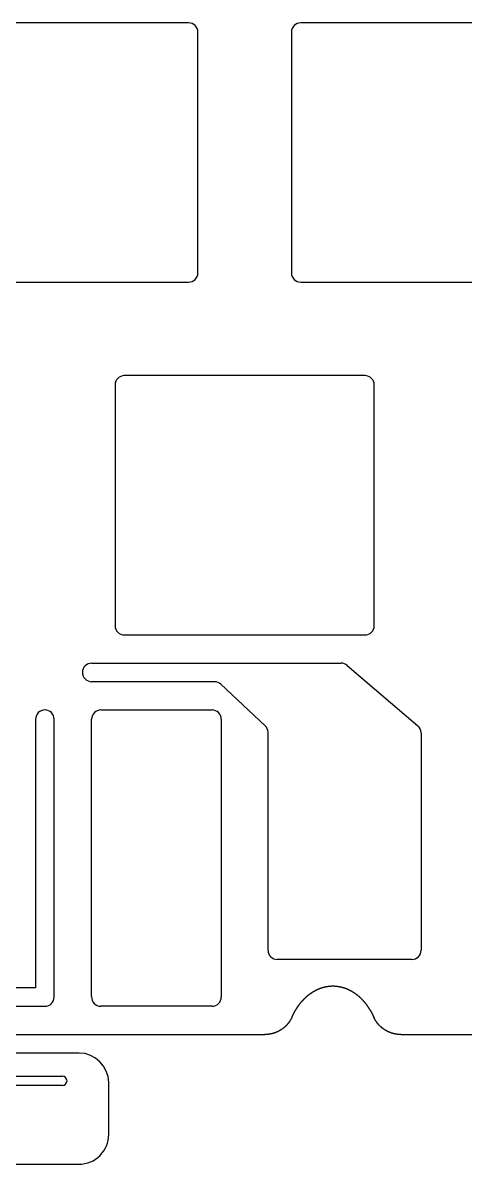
# Model space of a CAD drawing. Extents: x -1 to 285, y -102 to 8.
# Drawn here: x 192.3 to 216.2, y -101.7 to -40.1 of the extents above; entities that cross this region are included whole.
import ezdxf

# ---------------------------------------------------------------- set-up
doc = ezdxf.new("R2010")
doc.units = 0
doc.layers.add('BLACK', color=7, linetype='CONTINUOUS')

msp = doc.modelspace()

# ---------------------------------------------------------------- linework, layer by layer
at = {"layer": 'BLACK', "linetype": 'CONTINUOUS'}
for p, q in [((201.2375, -40.1), (188.2375, -40.1)), ((201.7375, -53.6), (201.7375, -40.6)), ((206.7875, -40.6), (206.7875, -53.6)), ((220.2875, -40.1), (207.2875, -40.1)), ((188.2375, -54.1), (201.2375, -54.1)), ((207.2875, -54.1), (220.2875, -54.1)), ((210.7625, -59.15), (197.7625, -59.15)), ((197.2625, -59.65), (197.2625, -72.65)), ((211.2625, -72.65), (211.2625, -59.65)), ((197.7625, -73.15), (210.7625, -73.15)), ((196, -74.675), (209.4719, -74.675)), ((209.798204, -74.796121), (213.612134, -78.050368)), ((202.6306, -75.675), (196, -75.675)), ((205.366726, -78.051813), (202.972328, -75.810011)), ((196.5, -77.2), (202.5, -77.2)), ((192.975, -77.7), (192.975, -92.2)), ((193.975, -92.7), (193.975, -77.7)), ((196, -92.6), (196, -77.7)), ((203, -77.7), (203, -92.7)), ((205.525, -90.175), (205.525, -78.416811)), ((213.7875, -78.436343), (213.7875, -90.175)), ((213.2875, -90.675), (206.025, -90.675)), ((192.975, -92.2), (183.475, -92.2)), ((207.920703, -92.438652), (207.926492, -92.434956)), ((207.926492, -92.434956), (207.93228, -92.431284)), ((207.93228, -92.431284), (207.938079, -92.427629)), ((207.938079, -92.427629), (207.943877, -92.423999)), ((207.943877, -92.423999), (207.949685, -92.420386)), ((207.949685, -92.420386), (207.955492, -92.416797)), ((207.955492, -92.416797), (207.961309, -92.413225)), ((207.961309, -92.413225), (207.967125, -92.409678)), ((207.967125, -92.409678), (207.972951, -92.406148)), ((207.972951, -92.406148), (207.978776, -92.402642)), ((207.978776, -92.402642), (207.984611, -92.399153)), ((207.984611, -92.399153), (207.990445, -92.395688)), ((207.990445, -92.395688), (207.996288, -92.392241)), ((207.996288, -92.392241), (208.00213, -92.388818)), ((208.00213, -92.388818), (208.007982, -92.385412)), ((208.007982, -92.385412), (208.013833, -92.382031)), ((208.013833, -92.382031), (208.019694, -92.378666)), ((208.019694, -92.378666), (208.025553, -92.375326)), ((208.025553, -92.375326), (208.031421, -92.372003)), ((208.031421, -92.372003), (208.037289, -92.368704)), ((208.037289, -92.368704), (208.043166, -92.365423)), ((208.043166, -92.365423), (208.049041, -92.362165)), ((208.049041, -92.362165), (208.054926, -92.358925)), ((208.054926, -92.358925), (208.060809, -92.355709)), ((208.060809, -92.355709), (208.066702, -92.35251)), ((208.066702, -92.35251), (208.072593, -92.349335)), ((208.072593, -92.349335), (208.078493, -92.346178)), ((208.078493, -92.346178), (208.084392, -92.343045)), ((208.084392, -92.343045), (208.0903, -92.339929)), ((208.0903, -92.339929), (208.096206, -92.336836)), ((208.096206, -92.336836), (208.102121, -92.333762)), ((208.102121, -92.333762), (208.108035, -92.330711)), ((208.108035, -92.330711), (208.113958, -92.327678)), ((208.113958, -92.327678), (208.119879, -92.324668)), ((208.119879, -92.324668), (208.125809, -92.321676)), ((208.125809, -92.321676), (208.131737, -92.318708)), ((208.131737, -92.318708), (208.137674, -92.315757)), ((208.137674, -92.315757), (208.143609, -92.31283)), ((208.143609, -92.31283), (208.149553, -92.309921)), ((208.149553, -92.309921), (208.155495, -92.307034)), ((208.155495, -92.307034), (208.161446, -92.304166)), ((208.161446, -92.304166), (208.167395, -92.301321)), ((208.167395, -92.301321), (208.173353, -92.298495)), ((208.173353, -92.298495), (208.179309, -92.295691)), ((208.179309, -92.295691), (208.185273, -92.292905)), ((208.185273, -92.292905), (208.191235, -92.290142)), ((208.191235, -92.290142), (208.197206, -92.287398)), ((208.197206, -92.287398), (208.203175, -92.284676)), ((208.203175, -92.284676), (208.209152, -92.281973)), ((208.209152, -92.281973), (208.215128, -92.279292)), ((208.215128, -92.279292), (208.221111, -92.27663)), ((208.221111, -92.27663), (208.227093, -92.27399)), ((208.227093, -92.27399), (208.233083, -92.271369)), ((208.233083, -92.271369), (208.239071, -92.26877)), ((208.239071, -92.26877), (208.245067, -92.26619)), ((208.245067, -92.26619), (208.251061, -92.263632)), ((208.251061, -92.263632), (208.257063, -92.261093)), ((208.257063, -92.261093), (208.263063, -92.258576)), ((208.263063, -92.258576), (208.269071, -92.256078)), ((208.269071, -92.256078), (208.275077, -92.253602)), ((208.275077, -92.253602), (208.281091, -92.251144)), ((208.281091, -92.251144), (208.287103, -92.248709)), ((208.287103, -92.248709), (208.293123, -92.246293)), ((208.293123, -92.246293), (208.299141, -92.243899)), ((208.299141, -92.243899), (208.305166, -92.241523)), ((208.305166, -92.241523), (208.31119, -92.239169)), ((208.31119, -92.239169), (208.317221, -92.236835)), ((208.317221, -92.236835), (208.32325, -92.234522)), ((208.32325, -92.234522), (208.329287, -92.232228)), ((208.329287, -92.232228), (208.335322, -92.229956)), ((208.335322, -92.229956), (208.341364, -92.227703)), ((208.341364, -92.227703), (208.347404, -92.225471)), ((208.347404, -92.225471), (208.353452, -92.223259)), ((208.353452, -92.223259), (208.359497, -92.221068)), ((208.359497, -92.221068), (208.36555, -92.218896)), ((208.36555, -92.218896), (208.371601, -92.216746)), ((208.371601, -92.216746), (208.37766, -92.214615)), ((208.37766, -92.214615), (208.383716, -92.212506)), ((208.383716, -92.212506), (208.38978, -92.210415)), ((208.38978, -92.210415), (208.395841, -92.208346)), ((208.395841, -92.208346), (208.40191, -92.206296)), ((208.40191, -92.206296), (208.407977, -92.204268)), ((208.407977, -92.204268), (208.414051, -92.202259)), ((208.414051, -92.202259), (208.420122, -92.200271)), ((208.420122, -92.200271), (208.426201, -92.198302)), ((208.426201, -92.198302), (208.432278, -92.196354)), ((208.432278, -92.196354), (208.438362, -92.194426)), ((208.438362, -92.194426), (208.444444, -92.192519)), ((208.444444, -92.192519), (208.450533, -92.190631)), ((208.450533, -92.190631), (208.456619, -92.188765)), ((208.456619, -92.188765), (208.462713, -92.186917)), ((208.462713, -92.186917), (208.468805, -92.185091)), ((208.468805, -92.185091), (208.474903, -92.183283)), ((208.474903, -92.183283), (208.481, -92.181498)), ((208.481, -92.181498), (208.487103, -92.179731)), ((208.487103, -92.179731), (208.493204, -92.177985)), ((208.493204, -92.177985), (208.499312, -92.176259)), ((208.499312, -92.176259), (208.505418, -92.174554)), ((208.505418, -92.174554), (208.511531, -92.172867)), ((208.511531, -92.172867), (208.517642, -92.171202)), ((208.517642, -92.171202), (208.523759, -92.169556)), ((208.523759, -92.169556), (208.529875, -92.167931)), ((208.529875, -92.167931), (208.535997, -92.166326)), ((208.535997, -92.166326), (208.542117, -92.164741)), ((208.542117, -92.164741), (208.548243, -92.163176)), ((208.548243, -92.163176), (208.554368, -92.161631)), ((208.554368, -92.161631), (208.560499, -92.160106)), ((208.560499, -92.160106), (208.571377, -92.15745)), ((208.571377, -92.15745), (208.5775, -92.155984)), ((208.5775, -92.155984), (208.583625, -92.154538)), ((208.583625, -92.154538), (208.589751, -92.153112)), ((208.589751, -92.153112), (208.59588, -92.151706)), ((208.59588, -92.151706), (208.602009, -92.15032)), ((208.602009, -92.15032), (208.608141, -92.148955)), ((208.608141, -92.148955), (208.614273, -92.147609)), ((208.614273, -92.147609), (208.620408, -92.146284)), ((208.620408, -92.146284), (208.626544, -92.144979)), ((208.626544, -92.144979), (208.632682, -92.143694)), ((208.632682, -92.143694), (208.63882, -92.142429)), ((208.63882, -92.142429), (208.644961, -92.141184)), ((208.644961, -92.141184), (208.651103, -92.13996)), ((208.651103, -92.13996), (208.657246, -92.138755)), ((208.657246, -92.138755), (208.66339, -92.137571)), ((208.66339, -92.137571), (208.669537, -92.136406)), ((208.669537, -92.136406), (208.675683, -92.135262)), ((208.675683, -92.135262), (208.681832, -92.134138)), ((208.681832, -92.134138), (208.687982, -92.133034)), ((208.687982, -92.133034), (208.694133, -92.13195)), ((208.694133, -92.13195), (208.700285, -92.130887)), ((208.700285, -92.130887), (208.706439, -92.129843)), ((208.706439, -92.129843), (208.712593, -92.128819)), ((208.712593, -92.128819), (208.718749, -92.127816)), ((208.718749, -92.127816), (208.724906, -92.126832)), ((208.724906, -92.126832), (208.731064, -92.125869)), ((208.731064, -92.125869), (208.737223, -92.124926)), ((208.737223, -92.124926), (208.743383, -92.124002)), ((208.743383, -92.124002), (208.749544, -92.123099)), ((208.749544, -92.123099), (208.755706, -92.122216)), ((208.755706, -92.122216), (208.761869, -92.121353)), ((208.761869, -92.121353), (208.768034, -92.12051)), ((208.768034, -92.12051), (208.774198, -92.119687)), ((208.774198, -92.119687), (208.780364, -92.118885)), ((208.780364, -92.118885), (208.786531, -92.118102)), ((208.786531, -92.118102), (208.792699, -92.117339)), ((208.792699, -92.117339), (208.798867, -92.116597)), ((208.798867, -92.116597), (208.805037, -92.115874)), ((208.805037, -92.115874), (208.811207, -92.115171)), ((208.811207, -92.115171), (208.817378, -92.114489)), ((208.817378, -92.114489), (208.823549, -92.113826)), ((208.823549, -92.113826), (208.829722, -92.113184)), ((208.829722, -92.113184), (208.835895, -92.112561)), ((208.835895, -92.112561), (208.842069, -92.111959)), ((208.842069, -92.111959), (208.848243, -92.111377)), ((208.848243, -92.111377), (208.854418, -92.110814)), ((208.854418, -92.110814), (208.860593, -92.110272)), ((208.860593, -92.110272), (208.86677, -92.10975)), ((208.86677, -92.10975), (208.872946, -92.109248)), ((208.872946, -92.109248), (208.879124, -92.108765)), ((208.879124, -92.108765), (208.885301, -92.108303)), ((208.885301, -92.108303), (208.89148, -92.107861)), ((208.89148, -92.107861), (208.897659, -92.107439)), ((208.897659, -92.107439), (208.903838, -92.107037)), ((208.903838, -92.107037), (208.910017, -92.106655)), ((208.910017, -92.106655), (208.916198, -92.106293)), ((208.916198, -92.106293), (208.922378, -92.105951)), ((208.922378, -92.105951), (208.928559, -92.105628)), ((208.928559, -92.105628), (208.93474, -92.105326)), ((208.93474, -92.105326), (208.940922, -92.105044)), ((208.940922, -92.105044), (208.947103, -92.104782)), ((208.947103, -92.104782), (208.953285, -92.10454)), ((208.953285, -92.10454), (208.959468, -92.104318)), ((208.959468, -92.104318), (208.96565, -92.104116)), ((208.96565, -92.104116), (208.971833, -92.103934)), ((208.971833, -92.103934), (208.978016, -92.103772)), ((208.978016, -92.103772), (208.984199, -92.10363)), ((208.984199, -92.10363), (208.990382, -92.103508)), ((208.990382, -92.103508), (208.996565, -92.103406)), ((208.996565, -92.103406), (209.002749, -92.103324)), ((209.002749, -92.103324), (209.008932, -92.103262)), ((209.008932, -92.103262), (209.015116, -92.10322)), ((209.015116, -92.10322), (209.021299, -92.103198)), ((209.021299, -92.103198), (209.027483, -92.103196)), ((209.027483, -92.103196), (209.033666, -92.103214)), ((209.033666, -92.103214), (209.03985, -92.103252)), ((209.03985, -92.103252), (209.046033, -92.10331)), ((209.046033, -92.10331), (209.052216, -92.103389)), ((209.052216, -92.103389), (209.058399, -92.103487)), ((209.058399, -92.103487), (209.064582, -92.103605)), ((209.064582, -92.103605), (209.070765, -92.103743)), ((209.070765, -92.103743), (209.076948, -92.103901)), ((209.076948, -92.103901), (209.08313, -92.104079)), ((209.08313, -92.104079), (209.089313, -92.104277)), ((209.089313, -92.104277), (209.095495, -92.104495)), ((209.095495, -92.104495), (209.101677, -92.104733)), ((209.101677, -92.104733), (209.107858, -92.104991)), ((209.107858, -92.104991), (209.11404, -92.105269)), ((209.11404, -92.105269), (209.120221, -92.105567)), ((209.120221, -92.105567), (209.126401, -92.105885)), ((209.126401, -92.105885), (209.132581, -92.106224)), ((209.132581, -92.106224), (209.138761, -92.106582)), ((209.138761, -92.106582), (209.144941, -92.10696)), ((209.144941, -92.10696), (209.15112, -92.107358)), ((209.15112, -92.107358), (209.157298, -92.107776)), ((209.157298, -92.107776), (209.163476, -92.108214)), ((209.163476, -92.108214), (209.169654, -92.108673)), ((209.169654, -92.108673), (209.175831, -92.109151)), ((209.175831, -92.109151), (209.182007, -92.109649)), ((209.182007, -92.109649), (209.188183, -92.110167)), ((209.188183, -92.110167), (209.194359, -92.110706)), ((209.194359, -92.110706), (209.200534, -92.111264)), ((209.200534, -92.111264), (209.206708, -92.111842)), ((209.206708, -92.111842), (209.212881, -92.112441)), ((209.212881, -92.112441), (209.219054, -92.113059)), ((209.219054, -92.113059), (209.225226, -92.113698)), ((209.225226, -92.113698), (209.231397, -92.114356)), ((209.231397, -92.114356), (209.237568, -92.115035)), ((209.237568, -92.115035), (209.243738, -92.115733)), ((209.243738, -92.115733), (209.249907, -92.116452)), ((209.249907, -92.116452), (209.256076, -92.11719)), ((209.256076, -92.11719), (209.262243, -92.117949)), ((209.262243, -92.117949), (209.26841, -92.118728)), ((209.26841, -92.118728), (209.274576, -92.119527)), ((209.274576, -92.119527), (209.280741, -92.120346)), ((209.280741, -92.120346), (209.286905, -92.121185)), ((209.286905, -92.121185), (209.293068, -92.122044)), ((209.293068, -92.122044), (209.29923, -92.122923)), ((209.29923, -92.122923), (209.305392, -92.123822)), ((209.305392, -92.123822), (209.311552, -92.124741)), ((209.311552, -92.124741), (209.317711, -92.12568)), ((209.317711, -92.12568), (209.323869, -92.12664)), ((209.323869, -92.12664), (209.332942, -92.12809)), ((209.332942, -92.12809), (209.345253, -92.130128)), ((209.345253, -92.130128), (209.357559, -92.132247)), ((209.357559, -92.132247), (209.369857, -92.134445)), ((209.369857, -92.134445), (209.382149, -92.136723)), ((209.382149, -92.136723), (209.394435, -92.139082)), ((209.394435, -92.139082), (209.406714, -92.14152)), ((209.406714, -92.14152), (209.418986, -92.144039)), ((209.418986, -92.144039), (209.431251, -92.146638)), ((209.431251, -92.146638), (209.443509, -92.149317)), ((209.443509, -92.149317), (209.455761, -92.152076)), ((209.455761, -92.152076), (209.468004, -92.154916)), ((209.468004, -92.154916), (209.480241, -92.157836)), ((209.480241, -92.157836), (209.49247, -92.160836)), ((209.49247, -92.160836), (209.504692, -92.163917)), ((209.504692, -92.163917), (209.516906, -92.167079)), ((209.516906, -92.167079), (209.529112, -92.170321)), ((209.529112, -92.170321), (209.54131, -92.173643)), ((209.54131, -92.173643), (209.5535, -92.177046)), ((209.5535, -92.177046), (209.565682, -92.18053)), ((209.565682, -92.18053), (209.577855, -92.184095)), ((209.577855, -92.184095), (209.59002, -92.18774)), ((209.59002, -92.18774), (209.602176, -92.191467)), ((209.602176, -92.191467), (209.614324, -92.195274)), ((209.614324, -92.195274), (209.626462, -92.199162)), ((209.626462, -92.199162), (209.638591, -92.203131)), ((209.638591, -92.203131), (209.650711, -92.207181)), ((209.650711, -92.207181), (209.662822, -92.211313)), ((209.662822, -92.211313), (209.674923, -92.215525)), ((209.674923, -92.215525), (209.687014, -92.219819)), ((209.687014, -92.219819), (209.699094, -92.224194)), ((209.699094, -92.224194), (209.711165, -92.22865)), ((209.711165, -92.22865), (209.723225, -92.233188)), ((209.723225, -92.233188), (209.735275, -92.237807)), ((209.735275, -92.237807), (209.747314, -92.242508)), ((209.747314, -92.242508), (209.759342, -92.24729)), ((209.759342, -92.24729), (209.771358, -92.252154)), ((209.771358, -92.252154), (209.783363, -92.257099)), ((209.783363, -92.257099), (209.795357, -92.262126)), ((209.795357, -92.262126), (209.807338, -92.267235)), ((209.807338, -92.267235), (209.819308, -92.272425)), ((209.819308, -92.272425), (209.831265, -92.277698)), ((209.831265, -92.277698), (209.843209, -92.283052)), ((209.843209, -92.283052), (209.855141, -92.288488)), ((209.855141, -92.288488), (209.867059, -92.294005)), ((209.867059, -92.294005), (209.878964, -92.299605)), ((209.878964, -92.299605), (209.890856, -92.305287)), ((209.890856, -92.305287), (209.902733, -92.311051)), ((209.902733, -92.311051), (209.914597, -92.316896)), ((209.914597, -92.316896), (209.926446, -92.322824)), ((209.926446, -92.322824), (209.938281, -92.328834)), ((209.938281, -92.328834), (209.9501, -92.334926)), ((209.9501, -92.334926), (209.961904, -92.3411)), ((209.961904, -92.3411), (209.973693, -92.347356)), ((209.973693, -92.347356), (209.985466, -92.353694)), ((209.985466, -92.353694), (209.997222, -92.360114)), ((209.997222, -92.360114), (210.008963, -92.366617)), ((210.008963, -92.366617), (210.020686, -92.373201)), ((210.020686, -92.373201), (210.032393, -92.379868)), ((210.032393, -92.379868), (210.044082, -92.386617)), ((210.044082, -92.386617), (210.051855, -92.391156)), ((210.051855, -92.391156), (210.063529, -92.39805)), ((210.063529, -92.39805), (210.075182, -92.405025)), ((210.075182, -92.405025), (210.086816, -92.412081)), ((210.086816, -92.412081), (210.098429, -92.419218)), ((210.098429, -92.419218), (210.110022, -92.426437)), ((210.110022, -92.426437), (210.121594, -92.433736)), ((210.121594, -92.433736), (210.133145, -92.441118)), ((195.998201, -92.675492), (196, -92.6)), ((207.254698, -93.05393), (207.259597, -93.047699)), ((207.259597, -93.047699), (207.264506, -93.041487)), ((207.264506, -93.041487), (207.269424, -93.035297)), ((207.269424, -93.035297), (207.274353, -93.029124)), ((207.274353, -93.029124), (207.279289, -93.022975)), ((207.279289, -93.022975), (207.284237, -93.016843)), ((207.284237, -93.016843), (207.289192, -93.010733)), ((207.289192, -93.010733), (207.294159, -93.004642)), ((207.294159, -93.004642), (207.299133, -92.998573)), ((207.299133, -92.998573), (207.304118, -92.992522)), ((207.304118, -92.992522), (207.309111, -92.986493)), ((207.309111, -92.986493), (207.314114, -92.980483)), ((207.314114, -92.980483), (207.319125, -92.974495)), ((207.319125, -92.974495), (207.324147, -92.968525)), ((207.324147, -92.968525), (207.329176, -92.962578)), ((207.329176, -92.962578), (207.334216, -92.956648)), ((207.334216, -92.956648), (207.339263, -92.950742)), ((207.339263, -92.950742), (207.344321, -92.944853)), ((207.344321, -92.944853), (207.349386, -92.938987)), ((207.349386, -92.938987), (207.354461, -92.933139)), ((207.354461, -92.933139), (207.359544, -92.927313)), ((207.359544, -92.927313), (207.364637, -92.921506)), ((207.364637, -92.921506), (207.369737, -92.915721)), ((207.369737, -92.915721), (207.374848, -92.909955)), ((207.374848, -92.909955), (207.379966, -92.904211)), ((207.379966, -92.904211), (207.385094, -92.898485)), ((207.385094, -92.898485), (207.390228, -92.892782)), ((207.390228, -92.892782), (207.395374, -92.887097)), ((207.395374, -92.887097), (207.400525, -92.881434)), ((207.400525, -92.881434), (207.405688, -92.87579)), ((207.405688, -92.87579), (207.410856, -92.870169)), ((207.410856, -92.870169), (207.416035, -92.864565)), ((207.416035, -92.864565), (207.42122, -92.858985)), ((207.42122, -92.858985), (207.426416, -92.853422)), ((207.426416, -92.853422), (207.431618, -92.847882)), ((207.431618, -92.847882), (207.43683, -92.842361)), ((207.43683, -92.842361), (207.442049, -92.836862)), ((207.442049, -92.836862), (207.447277, -92.831381)), ((207.447277, -92.831381), (207.452512, -92.825923)), ((207.452512, -92.825923), (207.457757, -92.820484)), ((207.457757, -92.820484), (207.463007, -92.815067)), ((207.463007, -92.815067), (207.468268, -92.809668)), ((207.468268, -92.809668), (207.473535, -92.804292)), ((207.473535, -92.804292), (207.478812, -92.798934)), ((207.478812, -92.798934), (207.484094, -92.793599)), ((207.484094, -92.793599), (207.489387, -92.788282)), ((207.489387, -92.788282), (207.494685, -92.782988)), ((207.494685, -92.782988), (207.499993, -92.777712)), ((207.499993, -92.777712), (207.505307, -92.772459)), ((207.505307, -92.772459), (207.51063, -92.767225)), ((207.51063, -92.767225), (207.515959, -92.762013)), ((207.515959, -92.762013), (207.521298, -92.756819)), ((207.521298, -92.756819), (207.526643, -92.751648)), ((207.526643, -92.751648), (207.531997, -92.746495)), ((207.531997, -92.746495), (207.537356, -92.741365)), ((207.537356, -92.741365), (207.542725, -92.736254)), ((207.542725, -92.736254), (207.548099, -92.731165)), ((207.548099, -92.731165), (207.553483, -92.726094)), ((207.553483, -92.726094), (207.558872, -92.721047)), ((207.558872, -92.721047), (207.564271, -92.716017)), ((207.564271, -92.716017), (207.569675, -92.71101)), ((207.569675, -92.71101), (207.575088, -92.706022)), ((207.575088, -92.706022), (207.580506, -92.701056)), ((207.580506, -92.701056), (207.585934, -92.696109)), ((207.585934, -92.696109), (207.591366, -92.691184)), ((207.591366, -92.691184), (207.596808, -92.686278)), ((207.596808, -92.686278), (207.602255, -92.681395)), ((207.602255, -92.681395), (207.607711, -92.67653)), ((207.607711, -92.67653), (207.613172, -92.671687)), ((207.613172, -92.671687), (207.618642, -92.666863)), ((207.618642, -92.666863), (207.624117, -92.662062)), ((207.624117, -92.662062), (207.6296, -92.657279)), ((207.6296, -92.657279), (207.635089, -92.652519)), ((207.635089, -92.652519), (207.640587, -92.647777)), ((207.640587, -92.647777), (207.646089, -92.643058)), ((207.646089, -92.643058), (207.6516, -92.638357)), ((207.6516, -92.638357), (207.657116, -92.633679)), ((207.657116, -92.633679), (207.662641, -92.629019)), ((207.662641, -92.629019), (207.66817, -92.624382)), ((207.66817, -92.624382), (207.673708, -92.619764)), ((207.673708, -92.619764), (207.67925, -92.615168)), ((207.67925, -92.615168), (207.684801, -92.610591)), ((207.684801, -92.610591), (207.690357, -92.606036)), ((207.690357, -92.606036), (207.695921, -92.601499)), ((207.695921, -92.601499), (207.701489, -92.596985)), ((207.701489, -92.596985), (207.707066, -92.59249)), ((207.707066, -92.59249), (207.712648, -92.588017)), ((207.712648, -92.588017), (207.718238, -92.583563)), ((207.718238, -92.583563), (207.723832, -92.579131)), ((207.723832, -92.579131), (207.729434, -92.574718)), ((207.729434, -92.574718), (207.735041, -92.570328)), ((207.735041, -92.570328), (207.740656, -92.565955)), ((207.740656, -92.565955), (207.746275, -92.561606)), ((207.746275, -92.561606), (207.751903, -92.557275)), ((207.751903, -92.557275), (207.757534, -92.552966)), ((207.757534, -92.552966), (207.763174, -92.548676)), ((207.763174, -92.548676), (207.768818, -92.544408)), ((207.768818, -92.544408), (207.77447, -92.540159)), ((207.77447, -92.540159), (207.780125, -92.535933)), ((207.780125, -92.535933), (207.785789, -92.531724)), ((207.785789, -92.531724), (207.791457, -92.527539)), ((207.791457, -92.527539), (207.797133, -92.523372)), ((207.797133, -92.523372), (207.800361, -92.521013)), ((207.800361, -92.521013), (207.806035, -92.516886)), ((207.806035, -92.516886), (207.81172, -92.512776)), ((207.81172, -92.512776), (207.817406, -92.50869)), ((207.817406, -92.50869), (207.823102, -92.504622)), ((207.823102, -92.504622), (207.828799, -92.500577)), ((207.828799, -92.500577), (207.834506, -92.49655)), ((207.834506, -92.49655), (207.840214, -92.492547)), ((207.840214, -92.492547), (207.845932, -92.488561)), ((207.845932, -92.488561), (207.851651, -92.484599)), ((207.851651, -92.484599), (207.857379, -92.480654)), ((207.857379, -92.480654), (207.863109, -92.476734)), ((207.863109, -92.476734), (207.868848, -92.472831)), ((207.868848, -92.472831), (207.874587, -92.468952)), ((207.874587, -92.468952), (207.880337, -92.46509)), ((207.880337, -92.46509), (207.886086, -92.461253)), ((207.886086, -92.461253), (207.891846, -92.457432)), ((207.891846, -92.457432), (207.897605, -92.453636)), ((207.897605, -92.453636), (207.903375, -92.449857)), ((207.903375, -92.449857), (207.909144, -92.446102)), ((207.909144, -92.446102), (207.914924, -92.442365)), ((207.914924, -92.442365), (207.920703, -92.438652)), ((210.133145, -92.441118), (210.144676, -92.44858)), ((210.144676, -92.44858), (210.156186, -92.456125)), ((210.156186, -92.456125), (210.167674, -92.463751)), ((210.167674, -92.463751), (210.179142, -92.471459)), ((210.179142, -92.471459), (210.190588, -92.479248)), ((210.190588, -92.479248), (210.202012, -92.48712)), ((210.202012, -92.48712), (210.213415, -92.495074)), ((210.213415, -92.495074), (210.224795, -92.50311)), ((210.224795, -92.50311), (210.236154, -92.511228)), ((210.236154, -92.511228), (210.24749, -92.519428)), ((210.24749, -92.519428), (210.258804, -92.527711)), ((210.258804, -92.527711), (210.270095, -92.536076)), ((210.270095, -92.536076), (210.281363, -92.544524)), ((210.281363, -92.544524), (210.292608, -92.553054)), ((210.292608, -92.553054), (210.30383, -92.561667)), ((210.30383, -92.561667), (210.315028, -92.570363)), ((210.315028, -92.570363), (210.326202, -92.579141)), ((210.326202, -92.579141), (210.337353, -92.588002)), ((210.337353, -92.588002), (210.348479, -92.596946)), ((210.348479, -92.596946), (210.359581, -92.605973)), ((210.359581, -92.605973), (210.370658, -92.615082)), ((210.370658, -92.615082), (210.38171, -92.624275)), ((210.38171, -92.624275), (210.392737, -92.63355)), ((210.392737, -92.63355), (210.403738, -92.642909)), ((210.403738, -92.642909), (210.414714, -92.65235)), ((210.414714, -92.65235), (210.425663, -92.661875)), ((210.425663, -92.661875), (210.436586, -92.671482)), ((210.436586, -92.671482), (210.447483, -92.681173)), ((210.447483, -92.681173), (210.458353, -92.690946)), ((210.458353, -92.690946), (210.469195, -92.700803)), ((210.469195, -92.700803), (210.48001, -92.710742)), ((210.48001, -92.710742), (210.490797, -92.720765)), ((210.490797, -92.720765), (210.501556, -92.73087)), ((210.501556, -92.73087), (210.512287, -92.741058)), ((210.512287, -92.741058), (210.522988, -92.751329)), ((210.522988, -92.751329), (210.533661, -92.761683)), ((210.533661, -92.761683), (210.544304, -92.77212)), ((210.544304, -92.77212), (210.554917, -92.782639)), ((210.554917, -92.782639), (210.5655, -92.793241)), ((210.5655, -92.793241), (210.576053, -92.803926)), ((210.576053, -92.803926), (210.586575, -92.814693)), ((210.586575, -92.814693), (210.597065, -92.825542)), ((210.597065, -92.825542), (210.607524, -92.836473)), ((210.607524, -92.836473), (210.61795, -92.847487)), ((210.61795, -92.847487), (210.628345, -92.858582)), ((210.628345, -92.858582), (210.638706, -92.86976)), ((210.638706, -92.86976), (210.649034, -92.881019)), ((210.649034, -92.881019), (210.659328, -92.892359)), ((210.659328, -92.892359), (210.669589, -92.903781)), ((210.669589, -92.903781), (210.679815, -92.915284)), ((210.679815, -92.915284), (210.690006, -92.926868)), ((210.690006, -92.926868), (210.700161, -92.938533)), ((210.700161, -92.938533), (210.710281, -92.950278)), ((210.710281, -92.950278), (210.720365, -92.962104)), ((210.720365, -92.962104), (210.730412, -92.97401)), ((210.730412, -92.97401), (210.740421, -92.985996)), ((210.740421, -92.985996), (210.747868, -92.994994)), ((210.747868, -92.994994), (210.757825, -93.007135)), ((210.757825, -93.007135), (210.767743, -93.019355)), ((210.767743, -93.019355), (210.777622, -93.031652)), ((210.777622, -93.031652), (210.787461, -93.044027)), ((210.787461, -93.044027), (210.797259, -93.056481)), ((183.475, -93.2), (193.475, -93.2)), ((202.5, -93.2), (196.4976, -93.2)), ((206.869824, -93.671873), (206.873698, -93.663999)), ((206.873698, -93.663999), (206.877588, -93.656139)), ((206.877588, -93.656139), (206.88149, -93.648301)), ((206.88149, -93.648301), (206.885407, -93.640476)), ((206.885407, -93.640476), (206.889336, -93.632671)), ((206.889336, -93.632671), (206.893281, -93.624881)), ((206.893281, -93.624881), (206.897237, -93.617112)), ((206.897237, -93.617112), (206.901209, -93.609356)), ((206.901209, -93.609356), (206.905192, -93.601622)), ((206.905192, -93.601622), (206.909191, -93.593902)), ((206.909191, -93.593902), (206.913201, -93.586203)), ((206.913201, -93.586203), (206.917226, -93.578518)), ((206.917226, -93.578518), (206.921263, -93.570855)), ((206.921263, -93.570855), (206.925315, -93.563205)), ((206.925315, -93.563205), (206.929378, -93.555577)), ((206.929378, -93.555577), (206.933457, -93.547963)), ((206.933457, -93.547963), (206.937547, -93.540371)), ((206.937547, -93.540371), (206.941651, -93.532792)), ((206.941651, -93.532792), (206.945767, -93.525236)), ((206.945767, -93.525236), (206.949898, -93.517693)), ((206.949898, -93.517693), (206.954039, -93.510173)), ((206.954039, -93.510173), (206.958196, -93.502666)), ((206.958196, -93.502666), (206.962364, -93.495182)), ((206.962364, -93.495182), (206.966546, -93.487712)), ((206.966546, -93.487712), (206.970739, -93.480263)), ((206.970739, -93.480263), (206.974947, -93.472829)), ((206.974947, -93.472829), (206.979165, -93.465418)), ((206.979165, -93.465418), (206.983399, -93.45802)), ((206.983399, -93.45802), (206.987642, -93.450645)), ((206.987642, -93.450645), (206.991901, -93.443284)), ((206.991901, -93.443284), (206.996169, -93.435945)), ((206.996169, -93.435945), (207.000453, -93.428621)), ((207.000453, -93.428621), (207.004746, -93.421319)), ((207.004746, -93.421319), (207.009055, -93.414032)), ((207.009055, -93.414032), (207.013373, -93.406767)), ((207.013373, -93.406767), (207.017706, -93.399516)), ((207.017706, -93.399516), (207.022049, -93.392288)), ((207.022049, -93.392288), (207.026406, -93.385075)), ((207.026406, -93.385075), (207.030773, -93.377884)), ((207.030773, -93.377884), (207.035155, -93.370708)), ((207.035155, -93.370708), (207.04043, -93.362119)), ((207.04043, -93.362119), (207.044842, -93.354978)), ((207.044842, -93.354978), (207.049266, -93.347854)), ((207.049266, -93.347854), (207.053701, -93.340752)), ((207.053701, -93.340752), (207.058149, -93.333667)), ((207.058149, -93.333667), (207.062606, -93.326603)), ((207.062606, -93.326603), (207.067077, -93.319557)), ((207.067077, -93.319557), (207.071557, -93.312533)), ((207.071557, -93.312533), (207.07605, -93.305526)), ((207.07605, -93.305526), (207.080553, -93.29854)), ((207.080553, -93.29854), (207.085068, -93.291572)), ((207.085068, -93.291572), (207.089593, -93.284626)), ((207.089593, -93.284626), (207.094131, -93.277697)), ((207.094131, -93.277697), (207.098678, -93.27079)), ((207.098678, -93.27079), (207.103238, -93.2639)), ((207.103238, -93.2639), (207.107808, -93.257032)), ((207.107808, -93.257032), (207.112389, -93.250182)), ((207.112389, -93.250182), (207.11698, -93.243354)), ((207.11698, -93.243354), (207.121584, -93.236543)), ((207.121584, -93.236543), (207.126197, -93.229753)), ((207.126197, -93.229753), (207.130822, -93.222982)), ((207.130822, -93.222982), (207.135456, -93.216232)), ((207.135456, -93.216232), (207.140103, -93.2095)), ((207.140103, -93.2095), (207.144758, -93.20279)), ((207.144758, -93.20279), (207.149426, -93.196098)), ((207.149426, -93.196098), (207.154103, -93.189427)), ((207.154103, -93.189427), (207.158792, -93.182774)), ((207.158792, -93.182774), (207.16349, -93.176144)), ((207.16349, -93.176144), (207.168199, -93.169531)), ((207.168199, -93.169531), (207.172918, -93.16294)), ((207.172918, -93.16294), (207.177649, -93.156366)), ((207.177649, -93.156366), (207.182388, -93.149815)), ((207.182388, -93.149815), (207.187139, -93.143282)), ((207.187139, -93.143282), (207.191899, -93.13677)), ((207.191899, -93.13677), (207.19667, -93.130277)), ((207.19667, -93.130277), (207.20145, -93.123806)), ((207.20145, -93.123806), (207.206242, -93.117352)), ((207.206242, -93.117352), (207.211042, -93.110921)), ((207.211042, -93.110921), (207.215854, -93.104507)), ((207.215854, -93.104507), (207.220674, -93.098116)), ((207.220674, -93.098116), (207.225506, -93.091742)), ((207.225506, -93.091742), (207.230346, -93.085391)), ((207.230346, -93.085391), (207.235198, -93.079058)), ((207.235198, -93.079058), (207.240057, -93.072747)), ((207.240057, -93.072747), (207.244928, -93.066454)), ((207.244928, -93.066454), (207.249808, -93.060183)), ((207.249808, -93.060183), (207.254698, -93.05393)), ((210.797259, -93.056481), (210.807017, -93.069012)), ((210.807017, -93.069012), (210.816735, -93.081621)), ((210.816735, -93.081621), (210.826411, -93.094308)), ((210.826411, -93.094308), (210.836047, -93.107073)), ((210.836047, -93.107073), (210.845641, -93.119916)), ((210.845641, -93.119916), (210.855193, -93.132836)), ((210.855193, -93.132836), (210.864704, -93.145834)), ((210.864704, -93.145834), (210.874172, -93.15891)), ((210.874172, -93.15891), (210.883598, -93.172063)), ((210.883598, -93.172063), (210.89298, -93.185294)), ((210.89298, -93.185294), (210.90232, -93.198602)), ((210.90232, -93.198602), (210.911616, -93.211987)), ((210.911616, -93.211987), (210.920869, -93.225449)), ((210.920869, -93.225449), (210.930077, -93.238989)), ((210.930077, -93.238989), (210.939241, -93.252605)), ((210.939241, -93.252605), (210.948361, -93.266298)), ((210.948361, -93.266298), (210.957435, -93.280067)), ((210.957435, -93.280067), (210.966465, -93.293913)), ((210.966465, -93.293913), (210.975448, -93.307836)), ((210.975448, -93.307836), (210.984386, -93.321834)), ((210.984386, -93.321834), (210.993277, -93.335909)), ((210.993277, -93.335909), (211.002122, -93.350059)), ((211.002122, -93.350059), (211.010919, -93.364285)), ((211.010919, -93.364285), (211.01967, -93.378586)), ((211.01967, -93.378586), (211.028372, -93.392963)), ((211.028372, -93.392963), (211.037027, -93.407415)), ((211.037027, -93.407415), (211.045633, -93.421941)), ((211.045633, -93.421941), (211.054191, -93.436542)), ((211.054191, -93.436542), (211.062699, -93.451216)), ((211.062699, -93.451216), (211.071158, -93.465965)), ((211.071158, -93.465965), (211.079567, -93.480788)), ((211.079567, -93.480788), (211.087926, -93.495684)), ((211.087926, -93.495684), (211.096234, -93.510653)), ((211.096234, -93.510653), (211.104491, -93.525695)), ((211.104491, -93.525695), (211.112697, -93.54081)), ((211.112697, -93.54081), (211.120851, -93.555996)), ((211.120851, -93.555996), (211.128953, -93.571255)), ((211.128953, -93.571255), (211.137002, -93.586584)), ((211.137002, -93.586584), (211.144999, -93.601985)), ((211.144999, -93.601985), (211.152942, -93.617457)), ((211.152942, -93.617457), (211.160831, -93.632999)), ((211.160831, -93.632999), (211.168666, -93.64861)), ((211.168666, -93.64861), (211.176447, -93.664292)), ((211.176447, -93.664292), (211.184173, -93.680042)), ((206.462429, -94.283664), (206.458324, -94.287558)), ((206.466519, -94.279755), (206.462429, -94.283664)), ((206.470595, -94.275831), (206.466519, -94.279755)), ((206.474657, -94.271894), (206.470595, -94.275831)), ((206.478706, -94.267941), (206.474657, -94.271894)), ((206.48274, -94.263975), (206.478706, -94.267941)), ((206.486761, -94.259994), (206.48274, -94.263975)), ((206.490767, -94.256), (206.486761, -94.259994)), ((206.494759, -94.251991), (206.490767, -94.256)), ((206.498737, -94.247968), (206.494759, -94.251991)), ((206.502701, -94.243931), (206.498737, -94.247968)), ((206.50665, -94.23988), (206.502701, -94.243931)), ((206.510585, -94.235815), (206.50665, -94.23988)), ((206.514505, -94.231736), (206.510585, -94.235815)), ((206.518412, -94.227644), (206.514505, -94.231736)), ((206.522303, -94.223537), (206.518412, -94.227644)), ((206.52618, -94.219417), (206.522303, -94.223537)), ((206.530042, -94.215284), (206.52618, -94.219417)), ((206.53389, -94.211136), (206.530042, -94.215284)), ((206.537723, -94.206975), (206.53389, -94.211136)), ((206.541542, -94.202801), (206.537723, -94.206975)), ((206.545345, -94.198613), (206.541542, -94.202801)), ((206.549134, -94.194411), (206.545345, -94.198613)), ((206.552907, -94.190197), (206.549134, -94.194411)), ((206.556667, -94.185969), (206.552907, -94.190197)), ((206.56041, -94.181727), (206.556667, -94.185969)), ((206.564139, -94.177473), (206.56041, -94.181727)), ((206.567853, -94.173205), (206.564139, -94.177473)), ((206.571552, -94.168924), (206.567853, -94.173205)), ((206.575235, -94.164631), (206.571552, -94.168924)), ((206.578904, -94.160324), (206.575235, -94.164631)), ((206.582557, -94.156004), (206.578904, -94.160324)), ((206.586194, -94.151671), (206.582557, -94.156004)), ((206.589817, -94.147326), (206.586194, -94.151671)), ((206.593424, -94.142968), (206.589817, -94.147326)), ((206.597015, -94.138597), (206.593424, -94.142968)), ((206.600591, -94.134213), (206.597015, -94.138597)), ((206.604152, -94.129817), (206.600591, -94.134213)), ((206.607697, -94.125408), (206.604152, -94.129817)), ((206.611226, -94.120987), (206.607697, -94.125408)), ((206.61474, -94.116553), (206.611226, -94.120987)), ((206.618238, -94.112107), (206.61474, -94.116553)), ((206.62172, -94.107649), (206.618238, -94.112107)), ((206.625187, -94.103178), (206.62172, -94.107649)), ((206.628638, -94.098695), (206.625187, -94.103178)), ((206.632072, -94.0942), (206.628638, -94.098695)), ((206.635491, -94.089693), (206.632072, -94.0942)), ((206.638894, -94.085173), (206.635491, -94.089693)), ((206.642281, -94.080642), (206.638894, -94.085173)), ((206.645652, -94.076099), (206.642281, -94.080642)), ((206.649007, -94.071544), (206.645652, -94.076099)), ((206.652345, -94.066977), (206.649007, -94.071544)), ((206.655668, -94.062398), (206.652345, -94.066977)), ((206.658974, -94.057808), (206.655668, -94.062398)), ((206.665537, -94.048593), (206.658974, -94.057808)), ((206.672036, -94.039331), (206.665537, -94.048593)), ((206.678468, -94.030024), (206.672036, -94.039331)), ((206.684835, -94.020671), (206.678468, -94.030024)), ((206.691135, -94.011274), (206.684835, -94.020671)), ((206.697368, -94.001832), (206.691135, -94.011274)), ((206.703535, -93.992347), (206.697368, -94.001832)), ((206.709634, -93.982819), (206.703535, -93.992347)), ((206.715666, -93.973248), (206.709634, -93.982819)), ((206.72163, -93.963634), (206.715666, -93.973248)), ((206.727525, -93.953979), (206.72163, -93.963634)), ((206.733352, -93.944282), (206.727525, -93.953979)), ((206.739111, -93.934544), (206.733352, -93.944282)), ((206.7448, -93.924766), (206.739111, -93.934544)), ((206.75042, -93.914949), (206.7448, -93.924766)), ((206.75597, -93.905091), (206.75042, -93.914949)), ((206.761451, -93.895195), (206.75597, -93.905091)), ((206.766861, -93.885261), (206.761451, -93.895195)), ((206.772201, -93.875288), (206.766861, -93.885261)), ((206.77747, -93.865279), (206.772201, -93.875288)), ((206.782668, -93.855232), (206.77747, -93.865279)), ((206.787796, -93.845149), (206.782668, -93.855232)), ((206.792851, -93.83503), (206.787796, -93.845149)), ((206.797835, -93.824875), (206.792851, -93.83503)), ((206.802747, -93.814685), (206.797835, -93.824875)), ((206.807587, -93.804461), (206.802747, -93.814685)), ((206.812354, -93.794203), (206.807587, -93.804461)), ((206.817049, -93.783912), (206.812354, -93.794203)), ((206.817049, -93.783912), (206.820725, -93.775802)), ((206.820725, -93.775802), (206.824417, -93.767705)), ((206.824417, -93.767705), (206.828122, -93.759628)), ((206.828122, -93.759628), (206.831843, -93.751564)), ((206.831843, -93.751564), (206.835577, -93.74352)), ((206.835577, -93.74352), (206.839327, -93.73549)), ((206.839327, -93.73549), (206.843089, -93.72748)), ((206.843089, -93.72748), (206.846867, -93.719484)), ((206.846867, -93.719484), (206.850657, -93.711508)), ((206.850657, -93.711508), (206.854463, -93.703545)), ((206.854463, -93.703545), (206.858282, -93.695603)), ((206.858282, -93.695603), (206.862116, -93.687675)), ((206.862116, -93.687675), (206.865962, -93.679767)), ((206.865962, -93.679767), (206.869824, -93.671873)), ((211.184173, -93.680042), (211.191843, -93.69586)), ((211.191843, -93.69586), (211.199458, -93.711747)), ((211.199458, -93.711747), (211.207016, -93.727702)), ((211.207016, -93.727702), (211.214517, -93.743723)), ((211.214517, -93.743723), (211.221962, -93.759811)), ((211.221962, -93.759811), (211.229349, -93.775965)), ((211.229349, -93.775965), (211.232951, -93.783912)), ((211.237524, -93.793938), (211.232951, -93.783912)), ((211.239898, -93.799074), (211.237524, -93.793938)), ((211.242291, -93.8042), (211.239898, -93.799074)), ((211.244702, -93.809319), (211.242291, -93.8042)), ((211.24713, -93.814428), (211.244702, -93.809319)), ((211.249577, -93.819529), (211.24713, -93.814428)), ((211.252042, -93.824621), (211.249577, -93.819529)), ((211.254525, -93.829705), (211.252042, -93.824621)), ((211.257025, -93.83478), (211.254525, -93.829705)), ((211.259544, -93.839846), (211.257025, -93.83478)), ((211.26208, -93.844903), (211.259544, -93.839846)), ((211.264635, -93.849951), (211.26208, -93.844903)), ((211.267207, -93.854989), (211.264635, -93.849951)), ((211.269797, -93.860019), (211.267207, -93.854989)), ((211.272405, -93.865039), (211.269797, -93.860019)), ((211.275031, -93.870051), (211.272405, -93.865039)), ((211.277674, -93.875052), (211.275031, -93.870051)), ((211.280335, -93.880045), (211.277674, -93.875052)), ((211.283013, -93.885028), (211.280335, -93.880045)), ((211.285709, -93.890002), (211.283013, -93.885028)), ((211.288423, -93.894965), (211.285709, -93.890002)), ((211.291154, -93.89992), (211.288423, -93.894965)), ((211.293903, -93.904864), (211.291154, -93.89992)), ((211.296669, -93.909799), (211.293903, -93.904864)), ((211.299453, -93.914724), (211.296669, -93.909799)), ((211.302254, -93.91964), (211.299453, -93.914724)), ((211.305072, -93.924545), (211.302254, -93.91964)), ((211.307908, -93.92944), (211.305072, -93.924545)), ((211.310761, -93.934325), (211.307908, -93.92944)), ((211.313631, -93.9392), (211.310761, -93.934325)), ((211.316518, -93.944065), (211.313631, -93.9392)), ((211.319423, -93.94892), (211.316518, -93.944065)), ((211.322345, -93.953764), (211.319423, -93.94892)), ((211.325284, -93.958598), (211.322345, -93.953764)), ((211.328239, -93.963421), (211.325284, -93.958598)), ((211.331212, -93.968234), (211.328239, -93.963421)), ((211.334202, -93.973037), (211.331212, -93.968234)), ((211.337209, -93.977829), (211.334202, -93.973037)), ((211.340233, -93.98261), (211.337209, -93.977829)), ((211.343274, -93.98738), (211.340233, -93.98261)), ((211.346331, -93.99214), (211.343274, -93.98738)), ((211.349406, -93.996889), (211.346331, -93.99214)), ((211.352497, -94.001627), (211.349406, -93.996889)), ((211.355605, -94.006354), (211.352497, -94.001627)), ((211.358729, -94.01107), (211.355605, -94.006354)), ((211.36187, -94.015775), (211.358729, -94.01107)), ((211.365028, -94.020468), (211.36187, -94.015775)), ((211.368202, -94.025151), (211.365028, -94.020468)), ((211.371393, -94.029822), (211.368202, -94.025151)), ((211.374601, -94.034482), (211.371393, -94.029822)), ((211.377824, -94.03913), (211.374601, -94.034482)), ((211.384321, -94.048393), (211.377824, -94.03913)), ((211.390883, -94.057609), (211.384321, -94.048393)), ((211.39751, -94.066779), (211.390883, -94.057609)), ((211.404202, -94.075902), (211.39751, -94.066779)), ((211.410958, -94.084977), (211.404202, -94.075902)), ((211.417778, -94.094003), (211.410958, -94.084977)), ((211.424661, -94.102982), (211.417778, -94.094003)), ((211.431608, -94.111911), (211.424661, -94.102982)), ((211.438617, -94.120791), (211.431608, -94.111911)), ((211.44569, -94.129621), (211.438617, -94.120791)), ((211.452824, -94.138401), (211.44569, -94.129621)), ((211.46002, -94.14713), (211.452824, -94.138401)), ((211.467278, -94.155808), (211.46002, -94.14713)), ((211.474596, -94.164434), (211.467278, -94.155808)), ((211.481976, -94.173008), (211.474596, -94.164434)), ((211.489416, -94.18153), (211.481976, -94.173008)), ((211.496916, -94.189999), (211.489416, -94.18153)), ((211.504475, -94.198414), (211.496916, -94.189999)), ((211.512094, -94.206776), (211.504475, -94.198414)), ((211.519771, -94.215083), (211.512094, -94.206776)), ((211.527507, -94.223337), (211.519771, -94.215083)), ((211.535302, -94.231535), (211.527507, -94.223337)), ((211.543154, -94.239678), (211.535302, -94.231535)), ((211.551063, -94.247765), (211.543154, -94.239678)), ((211.559029, -94.255796), (211.551063, -94.247765)), ((211.567052, -94.26377), (211.559029, -94.255796)), ((211.567633, -94.264343), (211.567052, -94.26377)), ((211.571669, -94.268308), (211.567633, -94.264343)), ((211.575718, -94.272259), (211.571669, -94.268308)), ((211.579782, -94.276195), (211.575718, -94.272259)), ((211.58386, -94.280117), (211.579782, -94.276195)), ((211.587951, -94.284025), (211.58386, -94.280117)), ((211.592056, -94.287918), (211.587951, -94.284025)), ((176.4201, -94.725), (205.359025, -94.725)), ((205.370044, -94.724962), (205.359025, -94.725)), ((205.375702, -94.724913), (205.370044, -94.724962)), ((205.381359, -94.724844), (205.375702, -94.724913)), ((205.387016, -94.724755), (205.381359, -94.724844)), ((205.392672, -94.724646), (205.387016, -94.724755)), ((205.398329, -94.724517), (205.392672, -94.724646)), ((205.403984, -94.724368), (205.398329, -94.724517)), ((205.409639, -94.724199), (205.403984, -94.724368)), ((205.415293, -94.72401), (205.409639, -94.724199)), ((205.420947, -94.723801), (205.415293, -94.72401)), ((205.4266, -94.723572), (205.420947, -94.723801)), ((205.432252, -94.723323), (205.4266, -94.723572)), ((205.437903, -94.723055), (205.432252, -94.723323)), ((205.443553, -94.722766), (205.437903, -94.723055)), ((205.449202, -94.722457), (205.443553, -94.722766)), ((205.45485, -94.722128), (205.449202, -94.722457)), ((205.460496, -94.721779), (205.45485, -94.722128)), ((205.466141, -94.72141), (205.460496, -94.721779)), ((205.471785, -94.721022), (205.466141, -94.72141)), ((205.477428, -94.720613), (205.471785, -94.721022)), ((205.483069, -94.720184), (205.477428, -94.720613)), ((205.488708, -94.719736), (205.483069, -94.720184)), ((205.494346, -94.719267), (205.488708, -94.719736)), ((205.499982, -94.718779), (205.494346, -94.719267)), ((205.505617, -94.71827), (205.499982, -94.718779)), ((205.511249, -94.717742), (205.505617, -94.71827)), ((205.51688, -94.717194), (205.511249, -94.717742)), ((205.522509, -94.716626), (205.51688, -94.717194)), ((205.528135, -94.716038), (205.522509, -94.716626)), ((205.53376, -94.71543), (205.528135, -94.716038)), ((205.539382, -94.714802), (205.53376, -94.71543)), ((205.545002, -94.714154), (205.539382, -94.714802)), ((205.55062, -94.713487), (205.545002, -94.714154)), ((205.556235, -94.712799), (205.55062, -94.713487)), ((205.561848, -94.712092), (205.556235, -94.712799)), ((205.567458, -94.711365), (205.561848, -94.712092)), ((205.573066, -94.710618), (205.567458, -94.711365)), ((205.578671, -94.709852), (205.573066, -94.710618)), ((205.584273, -94.709065), (205.578671, -94.709852)), ((205.589872, -94.708259), (205.584273, -94.709065)), ((205.595469, -94.707433), (205.589872, -94.708259)), ((205.601062, -94.706587), (205.595469, -94.707433)), ((205.606653, -94.705721), (205.601062, -94.706587)), ((205.61224, -94.704836), (205.606653, -94.705721)), ((205.617824, -94.703931), (205.61224, -94.704836)), ((205.623405, -94.703006), (205.617824, -94.703931)), ((205.628983, -94.702061), (205.623405, -94.703006)), ((205.634557, -94.701097), (205.628983, -94.702061)), ((205.640128, -94.700113), (205.634557, -94.701097)), ((205.645695, -94.699109), (205.640128, -94.700113)), ((205.651259, -94.698085), (205.645695, -94.699109)), ((205.662375, -94.69598), (205.651259, -94.698085)), ((205.673476, -94.693795), (205.662375, -94.69598)), ((205.684561, -94.691533), (205.673476, -94.693795)), ((205.69563, -94.689192), (205.684561, -94.691533)), ((205.706682, -94.686773), (205.69563, -94.689192)), ((205.717716, -94.684275), (205.706682, -94.686773)), ((205.728732, -94.6817), (205.717716, -94.684275)), ((205.73973, -94.679047), (205.728732, -94.6817)), ((205.750709, -94.676316), (205.73973, -94.679047)), ((205.761668, -94.673508), (205.750709, -94.676316)), ((205.772606, -94.670623), (205.761668, -94.673508)), ((205.783524, -94.66766), (205.772606, -94.670623)), ((205.794421, -94.66462), (205.783524, -94.66766)), ((205.805296, -94.661503), (205.794421, -94.66462)), ((205.816148, -94.658309), (205.805296, -94.661503)), ((205.826977, -94.655039), (205.816148, -94.658309)), ((205.837783, -94.651692), (205.826977, -94.655039)), ((205.848565, -94.648269), (205.837783, -94.651692)), ((205.859322, -94.64477), (205.848565, -94.648269)), ((205.870055, -94.641195), (205.859322, -94.64477)), ((205.880761, -94.637544), (205.870055, -94.641195)), ((205.891442, -94.633818), (205.880761, -94.637544)), ((205.902096, -94.630016), (205.891442, -94.633818)), ((205.912722, -94.626139), (205.902096, -94.630016)), ((205.923321, -94.622187), (205.912722, -94.626139)), ((205.933892, -94.61816), (205.923321, -94.622187)), ((205.934654, -94.617866), (205.933892, -94.61816)), ((205.93993, -94.615822), (205.934654, -94.617866)), ((205.945197, -94.613758), (205.93993, -94.615822)), ((205.950458, -94.611676), (205.945197, -94.613758)), ((205.955711, -94.609576), (205.950458, -94.611676)), ((205.960957, -94.607456), (205.955711, -94.609576)), ((205.966195, -94.605319), (205.960957, -94.607456)), ((205.971426, -94.603162), (205.966195, -94.605319)), ((205.976648, -94.600988), (205.971426, -94.603162)), ((205.981864, -94.598795), (205.976648, -94.600988)), ((205.987071, -94.596583), (205.981864, -94.598795)), ((205.992271, -94.594353), (205.987071, -94.596583)), ((205.997462, -94.592105), (205.992271, -94.594353)), ((206.002646, -94.589838), (205.997462, -94.592105)), ((206.007821, -94.587554), (206.002646, -94.589838)), ((206.012988, -94.58525), (206.007821, -94.587554)), ((206.018147, -94.582929), (206.012988, -94.58525)), ((206.023298, -94.580589), (206.018147, -94.582929)), ((206.028441, -94.578231), (206.023298, -94.580589)), ((206.033575, -94.575855), (206.028441, -94.578231)), ((206.038701, -94.573461), (206.033575, -94.575855)), ((206.043818, -94.571049), (206.038701, -94.573461)), ((206.048927, -94.568619), (206.043818, -94.571049)), ((206.054027, -94.56617), (206.048927, -94.568619)), ((206.059118, -94.563704), (206.054027, -94.56617)), ((206.064201, -94.561219), (206.059118, -94.563704)), ((206.069274, -94.558717), (206.064201, -94.561219)), ((206.07434, -94.556197), (206.069274, -94.558717)), ((206.079395, -94.553659), (206.07434, -94.556197)), ((206.084442, -94.551102), (206.079395, -94.553659)), ((206.08948, -94.548529), (206.084442, -94.551102)), ((206.094509, -94.545937), (206.08948, -94.548529)), ((206.099528, -94.543328), (206.094509, -94.545937)), ((206.104539, -94.5407), (206.099528, -94.543328)), ((206.109539, -94.538056), (206.104539, -94.5407)), ((206.114531, -94.535393), (206.109539, -94.538056)), ((206.119513, -94.532713), (206.114531, -94.535393)), ((206.124486, -94.530015), (206.119513, -94.532713)), ((206.129449, -94.5273), (206.124486, -94.530015)), ((206.134402, -94.524567), (206.129449, -94.5273)), ((206.139346, -94.521817), (206.134402, -94.524567)), ((206.14428, -94.519049), (206.139346, -94.521817)), ((206.149204, -94.516264), (206.14428, -94.519049)), ((206.154118, -94.513461), (206.149204, -94.516264)), ((206.159022, -94.510642), (206.154118, -94.513461)), ((206.163916, -94.507804), (206.159022, -94.510642)), ((206.168801, -94.50495), (206.163916, -94.507804)), ((206.173675, -94.502078), (206.168801, -94.50495)), ((206.178538, -94.499189), (206.173675, -94.502078)), ((206.183392, -94.496283), (206.178538, -94.499189)), ((206.188235, -94.49336), (206.183392, -94.496283)), ((206.193068, -94.490419), (206.188235, -94.49336)), ((206.197891, -94.487462), (206.193068, -94.490419)), ((206.202703, -94.484487), (206.197891, -94.487462)), ((206.207504, -94.481496), (206.202703, -94.484487)), ((206.217075, -94.475462), (206.207504, -94.481496)), ((206.226603, -94.469361), (206.217075, -94.475462)), ((206.236087, -94.463193), (206.226603, -94.469361)), ((206.245528, -94.456957), (206.236087, -94.463193)), ((206.254924, -94.450656), (206.245528, -94.456957)), ((206.264275, -94.444288), (206.254924, -94.450656)), ((206.273581, -94.437854), (206.264275, -94.444288)), ((206.282841, -94.431354), (206.273581, -94.437854)), ((206.292055, -94.42479), (206.282841, -94.431354)), ((206.301222, -94.41816), (206.292055, -94.42479)), ((206.310342, -94.411466), (206.301222, -94.41816)), ((206.319415, -94.404707), (206.310342, -94.411466)), ((206.328439, -94.397885), (206.319415, -94.404707)), ((206.337414, -94.390999), (206.328439, -94.397885)), ((206.346341, -94.38405), (206.337414, -94.390999)), ((206.355218, -94.377038), (206.346341, -94.38405)), ((206.364045, -94.369963), (206.355218, -94.377038)), ((206.372822, -94.362827), (206.364045, -94.369963)), ((206.381549, -94.355628), (206.372822, -94.362827)), ((206.390224, -94.348368), (206.381549, -94.355628)), ((206.398847, -94.341047), (206.390224, -94.348368)), ((206.407418, -94.333665), (206.398847, -94.341047)), ((206.415937, -94.326223), (206.407418, -94.333665)), ((206.424403, -94.318721), (206.415937, -94.326223)), ((206.432816, -94.311159), (206.424403, -94.318721)), ((206.441175, -94.303538), (206.432816, -94.311159)), ((206.44948, -94.295858), (206.441175, -94.303538)), ((206.457731, -94.288119), (206.44948, -94.295858)), ((206.458324, -94.287558), (206.457731, -94.288119)), ((211.596175, -94.291796), (211.592056, -94.287918)), ((211.600308, -94.29566), (211.596175, -94.291796)), ((211.604454, -94.299509), (211.600308, -94.29566)), ((211.608614, -94.303344), (211.604454, -94.299509)), ((211.612787, -94.307164), (211.608614, -94.303344)), ((211.616974, -94.310968), (211.612787, -94.307164)), ((211.621174, -94.314759), (211.616974, -94.310968)), ((211.625387, -94.318534), (211.621174, -94.314759)), ((211.629614, -94.322294), (211.625387, -94.318534)), ((211.633854, -94.326039), (211.629614, -94.322294)), ((211.638108, -94.32977), (211.633854, -94.326039)), ((211.642374, -94.333485), (211.638108, -94.32977)), ((211.646654, -94.337185), (211.642374, -94.333485)), ((211.650946, -94.34087), (211.646654, -94.337185)), ((211.655252, -94.34454), (211.650946, -94.34087)), ((211.65957, -94.348194), (211.655252, -94.34454)), ((211.663902, -94.351833), (211.65957, -94.348194)), ((211.668246, -94.355457), (211.663902, -94.351833)), ((211.672603, -94.359066), (211.668246, -94.355457)), ((211.676973, -94.362659), (211.672603, -94.359066)), ((211.681355, -94.366236), (211.676973, -94.362659)), ((211.68575, -94.369798), (211.681355, -94.366236)), ((211.690158, -94.373345), (211.68575, -94.369798)), ((211.694578, -94.376876), (211.690158, -94.373345)), ((211.699011, -94.380391), (211.694578, -94.376876)), ((211.703456, -94.38389), (211.699011, -94.380391)), ((211.707913, -94.387374), (211.703456, -94.38389)), ((211.712383, -94.390842), (211.707913, -94.387374)), ((211.716865, -94.394294), (211.712383, -94.390842)), ((211.721359, -94.39773), (211.716865, -94.394294)), ((211.725865, -94.401151), (211.721359, -94.39773)), ((211.730383, -94.404555), (211.725865, -94.401151)), ((211.734913, -94.407944), (211.730383, -94.404555)), ((211.739455, -94.411316), (211.734913, -94.407944)), ((211.74401, -94.414672), (211.739455, -94.411316)), ((211.748575, -94.418012), (211.74401, -94.414672)), ((211.753153, -94.421337), (211.748575, -94.418012)), ((211.757742, -94.424644), (211.753153, -94.421337)), ((211.762344, -94.427936), (211.757742, -94.424644)), ((211.766956, -94.431211), (211.762344, -94.427936)), ((211.77158, -94.43447), (211.766956, -94.431211)), ((211.776216, -94.437712), (211.77158, -94.43447)), ((211.780863, -94.440939), (211.776216, -94.437712)), ((211.785521, -94.444148), (211.780863, -94.440939)), ((211.790191, -94.447341), (211.785521, -94.444148)), ((211.794872, -94.450518), (211.790191, -94.447341)), ((211.799564, -94.453678), (211.794872, -94.450518)), ((211.804268, -94.456821), (211.799564, -94.453678)), ((211.813708, -94.463058), (211.804268, -94.456821)), ((211.823191, -94.469228), (211.813708, -94.463058)), ((211.832718, -94.475331), (211.823191, -94.469228)), ((211.842288, -94.481366), (211.832718, -94.475331)), ((211.8519, -94.487333), (211.842288, -94.481366)), ((211.861554, -94.493232), (211.8519, -94.487333)), ((211.871249, -94.499063), (211.861554, -94.493232)), ((211.880986, -94.504824), (211.871249, -94.499063)), ((211.890762, -94.510517), (211.880986, -94.504824)), ((211.900579, -94.516141), (211.890762, -94.510517)), ((211.910435, -94.521695), (211.900579, -94.516141)), ((211.92033, -94.527179), (211.910435, -94.521695)), ((211.930263, -94.532592), (211.92033, -94.527179)), ((211.940234, -94.537936), (211.930263, -94.532592)), ((211.950243, -94.543209), (211.940234, -94.537936)), ((211.960289, -94.54841), (211.950243, -94.543209)), ((211.970371, -94.553541), (211.960289, -94.54841)), ((211.980489, -94.5586), (211.970371, -94.553541)), ((211.990642, -94.563587), (211.980489, -94.5586)), ((212.00083, -94.568503), (211.990642, -94.563587)), ((212.011053, -94.573346), (212.00083, -94.568503)), ((212.02131, -94.578117), (212.011053, -94.573346)), ((212.0316, -94.582815), (212.02131, -94.578117)), ((212.041923, -94.58744), (212.0316, -94.582815)), ((212.052278, -94.591992), (212.041923, -94.58744)), ((212.062666, -94.596471), (212.052278, -94.591992)), ((212.073084, -94.600876), (212.062666, -94.596471)), ((212.083534, -94.605208), (212.073084, -94.600876)), ((212.08429, -94.605518), (212.083534, -94.605208)), ((212.08953, -94.607654), (212.08429, -94.605518)), ((212.094776, -94.609772), (212.08953, -94.607654)), ((212.10003, -94.611871), (212.094776, -94.609772)), ((212.105291, -94.613951), (212.10003, -94.611871)), ((212.11056, -94.616013), (212.105291, -94.613951)), ((212.115835, -94.618055), (212.11056, -94.616013)), ((212.121119, -94.62008), (212.115835, -94.618055)), ((212.126408, -94.622085), (212.121119, -94.62008)), ((212.131706, -94.624072), (212.126408, -94.622085)), ((212.137009, -94.62604), (212.131706, -94.624072)), ((212.142321, -94.62799), (212.137009, -94.62604)), ((212.147638, -94.62992), (212.142321, -94.62799)), ((212.152963, -94.631832), (212.147638, -94.62992)), ((212.158294, -94.633725), (212.152963, -94.631832)), ((212.163633, -94.635599), (212.158294, -94.633725)), ((212.168977, -94.637454), (212.163633, -94.635599)), ((212.174328, -94.639291), (212.168977, -94.637454)), ((212.179685, -94.641108), (212.174328, -94.639291)), ((212.18505, -94.642906), (212.179685, -94.641108)), ((212.190419, -94.644686), (212.18505, -94.642906)), ((212.195796, -94.646446), (212.190419, -94.644686)), ((212.201179, -94.648187), (212.195796, -94.646446)), ((212.206568, -94.64991), (212.201179, -94.648187)), ((212.211962, -94.651613), (212.206568, -94.64991)), ((212.217363, -94.653297), (212.211962, -94.651613)), ((212.22277, -94.654962), (212.217363, -94.653297)), ((212.228182, -94.656608), (212.22277, -94.654962)), ((212.233601, -94.658235), (212.228182, -94.656608)), ((212.239025, -94.659842), (212.233601, -94.658235)), ((212.244454, -94.661431), (212.239025, -94.659842)), ((212.24989, -94.663), (212.244454, -94.661431)), ((212.25533, -94.66455), (212.24989, -94.663)), ((212.260777, -94.66608), (212.25533, -94.66455)), ((212.266228, -94.667592), (212.260777, -94.66608)), ((212.271685, -94.669084), (212.266228, -94.667592)), ((212.277147, -94.670557), (212.271685, -94.669084)), ((212.282615, -94.67201), (212.277147, -94.670557)), ((212.288087, -94.673444), (212.282615, -94.67201)), ((212.293565, -94.674859), (212.288087, -94.673444)), ((212.299047, -94.676255), (212.293565, -94.674859)), ((212.304534, -94.677631), (212.299047, -94.676255)), ((212.310026, -94.678987), (212.304534, -94.677631)), ((212.315523, -94.680325), (212.310026, -94.678987)), ((212.321025, -94.681642), (212.315523, -94.680325)), ((212.326531, -94.682941), (212.321025, -94.681642)), ((212.332042, -94.684219), (212.326531, -94.682941)), ((212.337557, -94.685479), (212.332042, -94.684219)), ((212.343077, -94.686719), (212.337557, -94.685479)), ((212.348601, -94.687939), (212.343077, -94.686719)), ((212.354129, -94.68914), (212.348601, -94.687939)), ((212.359661, -94.690321), (212.354129, -94.68914)), ((212.365198, -94.691482), (212.359661, -94.690321)), ((212.370738, -94.692625), (212.365198, -94.691482)), ((212.376283, -94.693747), (212.370738, -94.692625)), ((212.387384, -94.695933), (212.376283, -94.693747)), ((212.3985, -94.69804), (212.387384, -94.695933)), ((212.40963, -94.700069), (212.3985, -94.69804)), ((212.420775, -94.702019), (212.40963, -94.700069)), ((212.431933, -94.703891), (212.420775, -94.702019)), ((212.443103, -94.705683), (212.431933, -94.703891)), ((212.454286, -94.707396), (212.443103, -94.705683)), ((212.465481, -94.70903), (212.454286, -94.707396)), ((212.476687, -94.710585), (212.465481, -94.70903)), ((212.487904, -94.71206), (212.476687, -94.710585)), ((212.49913, -94.713457), (212.487904, -94.71206)), ((212.510366, -94.714773), (212.49913, -94.713457)), ((212.521611, -94.716011), (212.510366, -94.714773)), ((212.532865, -94.717168), (212.521611, -94.716011)), ((212.544126, -94.718247), (212.532865, -94.717168)), ((212.555394, -94.719245), (212.544126, -94.718247)), ((212.566669, -94.720164), (212.555394, -94.719245)), ((212.57795, -94.721003), (212.566669, -94.720164)), ((212.589237, -94.721762), (212.57795, -94.721003)), ((212.600528, -94.722441), (212.589237, -94.721762)), ((212.611824, -94.723041), (212.600528, -94.722441)), ((212.623124, -94.723561), (212.611824, -94.723041)), ((212.634428, -94.724), (212.623124, -94.723561)), ((212.645734, -94.72436), (212.634428, -94.724)), ((212.657042, -94.72464), (212.645734, -94.72436)), ((212.668352, -94.72484), (212.657042, -94.72464)), ((212.679663, -94.72496), (212.668352, -94.72484)), ((212.690975, -94.725), (212.679663, -94.72496)), ((212.690975, -94.725), (240.6299, -94.725)), ((195.3201, -95.725), (176.4201, -95.725)), ((149.4201, -96.975), (194.4201, -96.975)), ((196.920082, -100.125), (196.920082, -97.317203)), ((194.4201, -97.475), (149.4201, -97.475)), ((148.5201, -101.725), (195.320082, -101.725))]:
    msp.add_line(p, q, dxfattribs=at)
at = {"layer": 'BLACK'}
for centre, radius, start, end in [((201.2375, -40.6), 0.5, 0, 90), ((207.2875, -40.6), 0.5, 90, 180), ((201.2375, -53.6), 0.5, -90, 0), ((207.2875, -53.6), 0.5, -180, -90), ((197.7625, -59.65), 0.5, 90, 180), ((210.7625, -59.65), 0.5, 0, 90), ((197.7625, -72.65), 0.5, -180, -90), ((210.7625, -72.65), 0.5, -90, 0), ((196, -75.175), 0.5, -270, -90), ((209.4719, -75.1752), 0.5002, 49.27875579, 90), ((202.6306, -76.175), 0.5, 46.88516218, 90), ((193.475, -77.7), 0.5, 0, 180), ((196.5, -77.7), 0.5, 90, 180), ((202.5, -77.7), 0.5, 0, 90), ((205.025, -78.4168), 0.499992, -0.00126051, 46.88517285), ((213.2875, -78.4307), 0.50004, -0.64661271, 49.51744459), ((206.025, -90.175), 0.5, -180, -90), ((213.2875, -90.175), 0.5, -90, 0), ((193.475, -92.7), 0.5, -90, 0), ((196.4976, -92.7), 0.5, -182.80953569, -90), ((202.5, -92.7), 0.5, -90, 0), ((195.3201, -97.325), 1.6, 0.27921043, 90), ((194.4201, -97.225), 0.25, -90, 90), ((195.3201, -100.125), 1.599982, -90.00064458, 0)]:
    msp.add_arc(centre, radius, start, end, dxfattribs=at)

doc.saveas('drawing.dxf')
